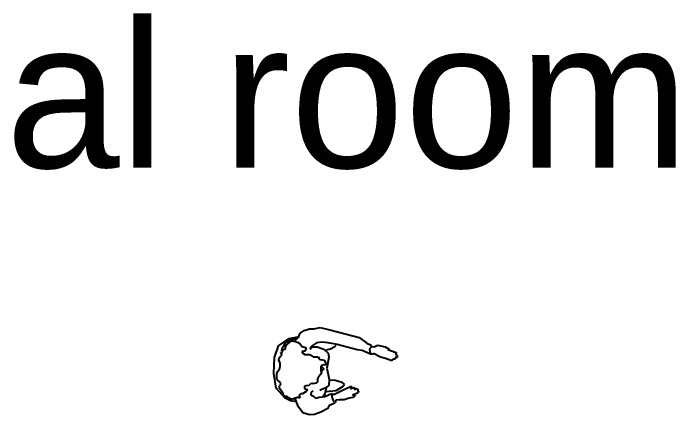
# Model space of a CAD drawing. Header units: millimetres. Extents: x -17017 to 2697, y 1903 to 18260.
# Drawn here: x -17005.107 to -17004.42, y 18234.073 to 18234.49 of the extents above; entities that cross this region are included whole.
import ezdxf

# ---------------------------------------------------------------- set-up
doc = ezdxf.new("R2010")
doc.units = ezdxf.units.MM
doc.linetypes.add('0', pattern=[0])
doc.layers.add('BONGDO', color=8, linetype='Continuous')
doc.layers.add('DIEN HOA', color=111, linetype='Continuous')
doc.styles.get("Standard").update_dxf_attribs({"font": 'arial.ttf'})

# ---------------------------------------------------------------- blocks, each defined once
blk = doc.blocks.new('Arch.Space.People7834')
at = {"layer": 'DIEN HOA', "linetype": 'Continuous'}
for p, q in [((119.4701, 137.3562), (119.4792, 137.377)), ((119.4792, 137.377), (119.4987, 137.3914)), ((119.4987, 137.3914), (119.5261, 137.4005)), ((119.5261, 137.4005), (119.5495, 137.3992)), ((119.5495, 137.3992), (119.5821, 137.407)), ((119.5821, 137.407), (119.6316, 137.3953)), ((119.6316, 137.3953), (119.7839, 137.3549)), ((119.3659, 137.312), (119.4219, 137.3497)), ((119.4219, 137.3497), (119.4753, 137.3601)), ((119.4558, 137.3497), (119.4258, 137.3393)), ((119.4505, 137.3367), (119.4701, 137.3562)), ((119.7839, 137.3549), (119.8243, 137.325)), ((119.3451, 137.2508), (119.3659, 137.312)), ((119.4011, 137.3276), (119.3828, 137.2964)), ((119.4258, 137.3393), (119.4011, 137.3276)), ((119.403, 137.3054), (119.407, 137.3173)), ((119.407, 137.3173), (119.423, 137.3293)), ((119.423, 137.3293), (119.4349, 137.3372)), ((119.4349, 137.3372), (119.4482, 137.3359)), ((119.4437, 137.3344), (119.4505, 137.3367)), ((119.4482, 137.3359), (119.4681, 137.3293)), ((119.4681, 137.3293), (119.4787, 137.32)), ((119.4787, 137.32), (119.488, 137.3081)), ((119.488, 137.3081), (119.5066, 137.3028)), ((119.53, 137.2951), (119.5417, 137.3068)), ((119.5482, 137.3172), (119.5339, 137.3055)), ((119.5417, 137.3068), (119.5665, 137.3068)), ((119.5638, 137.3276), (119.5482, 137.3172)), ((119.5925, 137.3302), (119.5638, 137.3276)), ((119.5665, 137.3068), (119.6003, 137.2951)), ((119.6238, 137.3263), (119.5925, 137.3302)), ((119.6706, 137.3185), (119.6238, 137.3263)), ((119.6355, 137.2964), (119.6576, 137.3081)), ((119.6576, 137.3081), (119.6654, 137.3146)), ((119.7735, 137.2912), (119.6706, 137.3185)), ((119.8243, 137.325), (119.8425, 137.3159)), ((119.8425, 137.3159), (119.8491, 137.3081)), ((119.8491, 137.3081), (119.8621, 137.3068)), ((119.8621, 137.3068), (119.879, 137.3146)), ((119.879, 137.3146), (119.9194, 137.3068)), ((119.9194, 137.3068), (119.9402, 137.2951)), ((119.3778, 137.2762), (119.3831, 137.2789)), ((119.3805, 137.2723), (119.3778, 137.2762)), ((119.3845, 137.263), (119.3805, 137.2723)), ((119.3828, 137.2964), (119.3818, 137.2855)), ((119.3831, 137.2789), (119.3845, 137.2776)), ((119.3845, 137.2776), (119.3871, 137.2855)), ((119.3871, 137.2908), (119.4017, 137.2935)), ((119.3871, 137.2855), (119.3871, 137.2908)), ((119.4017, 137.2935), (119.403, 137.3054)), ((119.496, 137.2829), (119.4867, 137.2815)), ((119.4867, 137.2815), (119.4946, 137.2723)), ((119.4946, 137.2723), (119.5026, 137.2669)), ((119.5026, 137.2842), (119.496, 137.2829)), ((119.5092, 137.2921), (119.5026, 137.2842)), ((119.5066, 137.3028), (119.5092, 137.2921)), ((119.5339, 137.3055), (119.53, 137.2951)), ((119.6003, 137.2951), (119.6238, 137.2742)), ((119.6133, 137.2912), (119.6355, 137.2964)), ((119.6238, 137.2742), (119.6277, 137.2521)), ((119.7996, 137.2873), (119.7735, 137.2912)), ((119.8425, 137.2677), (119.7996, 137.2873)), ((119.8478, 137.3055), (119.8386, 137.2964)), ((119.8386, 137.2964), (119.8399, 137.2782)), ((119.8399, 137.2782), (119.8451, 137.2742)), ((119.8582, 137.2716), (119.853, 137.269)), ((119.8946, 137.2534), (119.8582, 137.2716)), ((119.9402, 137.2951), (119.9324, 137.2925)), ((119.9324, 137.2925), (119.9754, 137.2769)), ((119.9767, 137.2716), (119.9715, 137.269)), ((119.9754, 137.2769), (119.9767, 137.2716)), ((119.3425, 137.1689), (119.3451, 137.2508)), ((119.3685, 137.2417), (119.3752, 137.255)), ((119.3685, 137.2351), (119.3685, 137.2417)), ((119.3752, 137.255), (119.3791, 137.259)), ((119.3791, 137.259), (119.3845, 137.263)), ((119.5026, 137.2669), (119.5145, 137.2669)), ((119.5145, 137.2669), (119.5291, 137.2669)), ((119.5291, 137.2669), (119.5411, 137.2603)), ((119.5411, 137.2603), (119.5451, 137.255)), ((119.5451, 137.255), (119.5557, 137.255)), ((119.5557, 137.255), (119.5716, 137.2537)), ((119.5716, 137.2537), (119.5769, 137.2457)), ((119.5769, 137.2457), (119.5809, 137.2404)), ((119.5809, 137.2404), (119.5942, 137.2391)), ((119.5942, 137.2391), (119.6021, 137.2364)), ((119.6277, 137.2521), (119.6172, 137.1962)), ((119.853, 137.269), (119.8425, 137.2677)), ((119.9207, 137.2456), (119.8946, 137.2534)), ((119.9545, 137.2339), (119.9207, 137.2456)), ((119.9611, 137.243), (119.9545, 137.2339)), ((119.9702, 137.243), (119.9611, 137.243)), ((119.9702, 137.2508), (119.9702, 137.243)), ((119.9806, 137.2508), (119.9702, 137.2508)), ((119.9715, 137.269), (119.9806, 137.2612)), ((119.9806, 137.2612), (119.9806, 137.2508)), ((119.3725, 137.2272), (119.3685, 137.2351)), ((119.3712, 137.19), (119.3752, 137.2059)), ((119.3752, 137.2179), (119.3725, 137.2272)), ((119.3752, 137.2059), (119.3752, 137.2179)), ((119.5902, 137.2099), (119.5849, 137.2006)), ((119.5858, 137.2043), (119.586, 137.2027)), ((119.6021, 137.2126), (119.5902, 137.2099)), ((119.6021, 137.2364), (119.6101, 137.2258)), ((119.6114, 137.2112), (119.6021, 137.2126)), ((119.6101, 137.2258), (119.6114, 137.2112)), ((119.3542, 137.0921), (119.3425, 137.1689)), ((119.3579, 137.1662), (119.3632, 137.1794)), ((119.3632, 137.1794), (119.3712, 137.19)), ((119.5849, 137.2006), (119.5849, 137.186)), ((119.5849, 137.186), (119.5889, 137.1768)), ((119.5889, 137.1768), (119.5849, 137.1648)), ((119.586, 137.178), (119.5857, 137.1774)), ((119.586, 137.2027), (119.5938, 137.1988)), ((119.5938, 137.1858), (119.586, 137.178)), ((119.5938, 137.1988), (119.6003, 137.1923)), ((119.6003, 137.1923), (119.5938, 137.1858)), ((119.6172, 137.1962), (119.629, 137.1376)), ((119.3566, 137.1423), (119.3579, 137.1489)), ((119.3592, 137.1356), (119.3566, 137.1423)), ((119.3579, 137.1489), (119.3579, 137.1662)), ((119.3685, 137.129), (119.3592, 137.1356)), ((119.5743, 137.1502), (119.569, 137.141)), ((119.569, 137.141), (119.569, 137.1303)), ((119.5849, 137.1648), (119.5743, 137.1502)), ((119.629, 137.1376), (119.6264, 137.1064)), ((119.3765, 137.1211), (119.3685, 137.129)), ((119.3712, 137.1012), (119.3738, 137.1078)), ((119.3712, 137.0906), (119.3712, 137.1012)), ((119.3738, 137.1078), (119.3778, 137.1105)), ((119.3778, 137.1105), (119.3765, 137.1211)), ((119.5079, 137.1038), (119.5013, 137.1025)), ((119.5013, 137.1025), (119.5013, 137.0906)), ((119.5225, 137.1065), (119.5079, 137.1038)), ((119.5318, 137.1144), (119.5225, 137.1065)), ((119.5411, 137.1158), (119.5318, 137.1144)), ((119.5451, 137.1144), (119.5411, 137.1158)), ((119.5597, 137.1171), (119.5451, 137.1144)), ((119.5676, 137.125), (119.5597, 137.1171)), ((119.569, 137.1303), (119.5676, 137.125)), ((119.6264, 137.1064), (119.6068, 137.0921)), ((119.6602, 137.1324), (119.6329, 137.1337)), ((119.6967, 137.122), (119.6602, 137.1324)), ((119.6654, 137.0791), (119.6993, 137.0999)), ((119.6941, 137.0791), (119.7397, 137.1012)), ((119.7084, 137.1129), (119.6967, 137.122)), ((119.6993, 137.0999), (119.7084, 137.1129)), ((119.7397, 137.1012), (119.7462, 137.0999)), ((119.7462, 137.0999), (119.7397, 137.0882)), ((119.3998, 137.04), (119.3542, 137.0921)), ((119.3778, 137.0813), (119.3712, 137.0906)), ((119.3858, 137.072), (119.3778, 137.0813)), ((119.3911, 137.064), (119.3858, 137.072)), ((119.5092, 137.0746), (119.4906, 137.0627)), ((119.5013, 137.0906), (119.5092, 137.0866)), ((119.5092, 137.0866), (119.5106, 137.0892)), ((119.5159, 137.0839), (119.5092, 137.0746)), ((119.5106, 137.0892), (119.5159, 137.0839)), ((119.5352, 137.0713), (119.5339, 137.0582)), ((119.5443, 137.0778), (119.5352, 137.0713)), ((119.6068, 137.0921), (119.5808, 137.0804)), ((119.6133, 137.0921), (119.6068, 137.0622)), ((119.612, 137.0739), (119.6654, 137.0791)), ((119.6537, 137.0596), (119.6941, 137.0791)), ((119.7397, 137.0882), (119.7553, 137.096)), ((119.78, 137.0674), (119.7501, 137.0556)), ((119.7553, 137.096), (119.7618, 137.0934)), ((119.7618, 137.0934), (119.7579, 137.0843)), ((119.7579, 137.0843), (119.7748, 137.0908)), ((119.7748, 137.0908), (119.7787, 137.0843)), ((119.7787, 137.0843), (119.7761, 137.0778)), ((119.7761, 137.0778), (119.7813, 137.0765)), ((119.7813, 137.0765), (119.78, 137.0674)), ((119.3924, 137.0561), (119.3911, 137.064)), ((119.3924, 137.0481), (119.3924, 137.0561)), ((119.3938, 137.0494), (119.3924, 137.0481)), ((119.3964, 137.0508), (119.3938, 137.0494)), ((119.4084, 137.0481), (119.3964, 137.0508)), ((119.4284, 137.027), (119.3998, 137.04)), ((119.4216, 137.0402), (119.4084, 137.0481)), ((119.4362, 137.0335), (119.4216, 137.0402)), ((119.4468, 137.0388), (119.4362, 137.0335)), ((119.4641, 137.0428), (119.4468, 137.0388)), ((119.4571, 137.027), (119.4529, 137.0358)), ((119.4668, 137.0441), (119.4641, 137.0428)), ((119.4721, 137.0415), (119.4668, 137.0441)), ((119.4814, 137.0627), (119.4721, 137.0561)), ((119.4721, 137.0561), (119.4774, 137.0455)), ((119.4787, 137.0415), (119.4721, 137.0415)), ((119.4774, 137.0455), (119.4787, 137.0415)), ((119.4906, 137.0627), (119.4814, 137.0627)), ((119.5339, 137.0582), (119.5469, 137.0504)), ((119.5469, 137.0504), (119.5573, 137.04)), ((119.5573, 137.04), (119.5769, 137.0452)), ((119.5769, 137.0452), (119.5938, 137.0478)), ((119.5938, 137.0478), (119.6068, 137.0491)), ((119.6068, 137.0622), (119.5977, 137.0491)), ((119.6068, 137.0491), (119.6407, 137.0635)), ((119.6407, 137.0635), (119.6537, 137.0596)), ((119.642, 137.0596), (119.642, 137.0465)), ((119.642, 137.0465), (119.6472, 137.0322)), ((119.6472, 137.0322), (119.6524, 137.0218)), ((119.6824, 137.0322), (119.6641, 137.0296)), ((119.7058, 137.0322), (119.6824, 137.0322)), ((119.7332, 137.04), (119.7058, 137.0322)), ((119.7514, 137.0439), (119.7332, 137.04)), ((119.7501, 137.0556), (119.7644, 137.0569)), ((119.7605, 137.0504), (119.7514, 137.0439)), ((119.7644, 137.0569), (119.7605, 137.0504)), ((119.461, 137.0205), (119.4284, 137.027)), ((119.4688, 136.9971), (119.4571, 137.027)), ((119.4922, 136.9646), (119.4688, 136.9971)), ((119.6264, 136.9997), (119.6212, 136.9867)), ((119.6602, 137.0153), (119.6264, 136.9997)), ((119.6641, 137.0296), (119.6602, 137.0153)), ((119.5261, 136.9542), (119.4922, 136.9646)), ((119.586, 136.9672), (119.5521, 136.9555)), ((119.6212, 136.9867), (119.586, 136.9672)), ((119.5521, 136.9555), (119.5261, 136.9542))]:
    blk.add_line(p, q, dxfattribs=at)

msp = doc.modelspace()

# ---------------------------------------------------------------- block references
at = {"xscale": 0.2, "yscale": 0.2, "zscale": 0.2}
msp.add_blockref('Arch.Space.People7834', (-17028.70524, 18206.68226), dxfattribs=at)

# ---------------------------------------------------------------- texts
at = {"layer": 'BONGDO', "linetype": '0', "insert": (-17005.6822, 18234.48142), "char_height": 0.1522183, "attachment_point": 1}
msp.add_mtext_dynamic_manual_height_columns('medical room', width=1.3933405, gutter_width=0.76109, heights=[0], dxfattribs=at)

doc.saveas('drawing.dxf')
